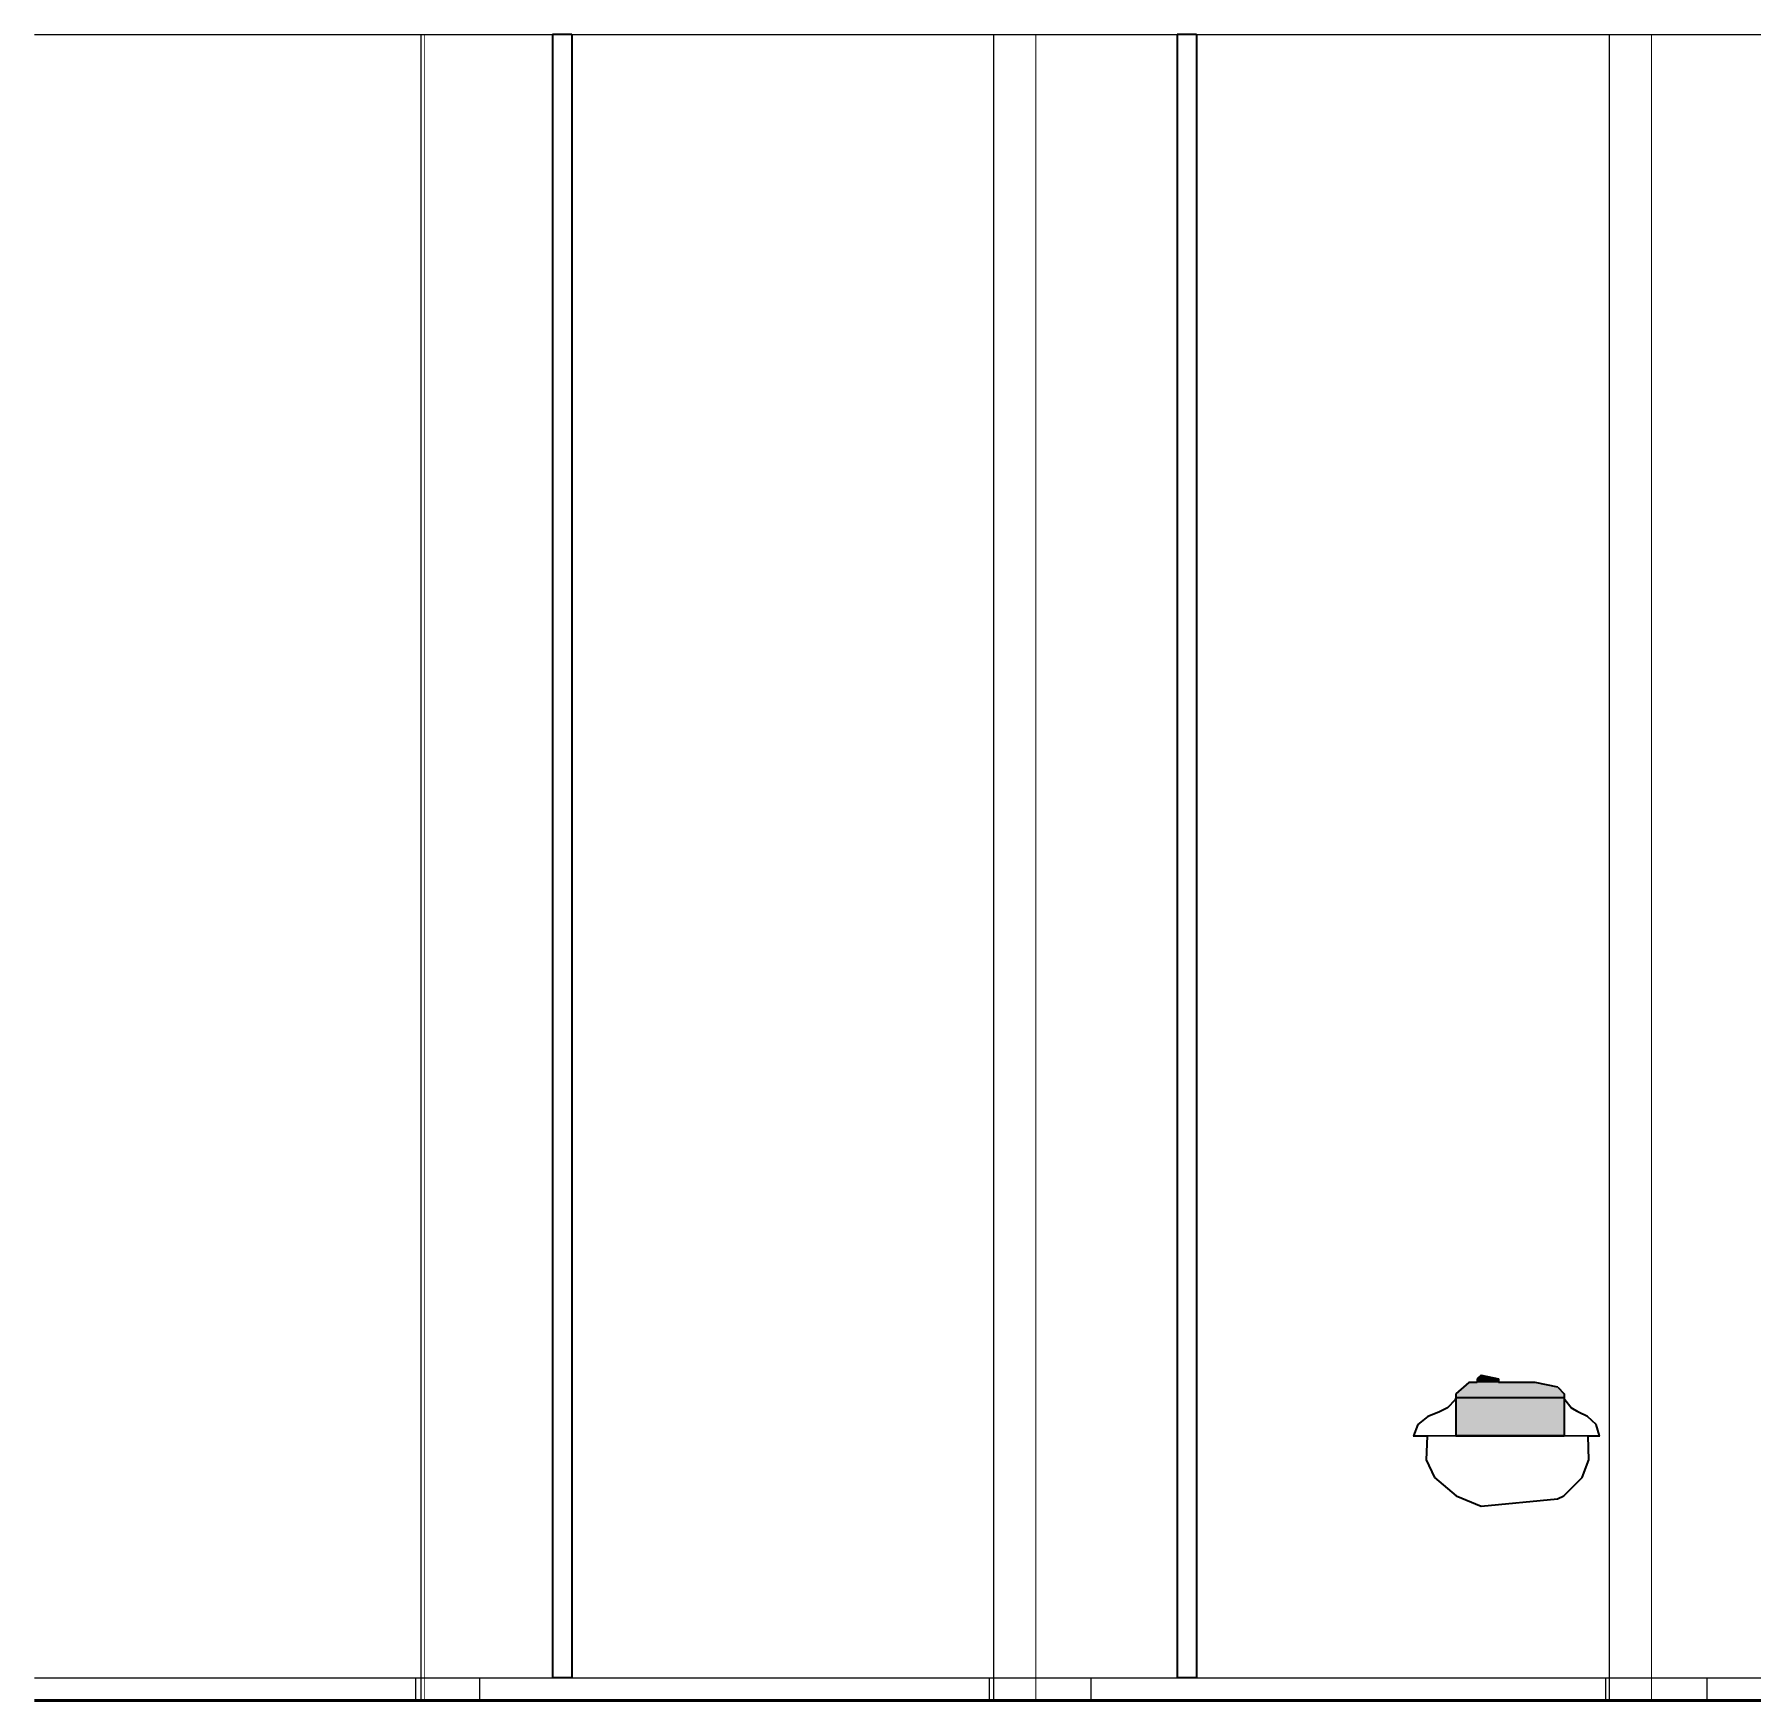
# Model space of a CAD drawing. Header units: millimetres. Extents: x -46169 to 237885, y -84465 to 18123.
# Drawn here: x 221407 to 223676, y -84333 to -82133 of the extents above; entities that cross this region are included whole.
import ezdxf

# ---------------------------------------------------------------- set-up
doc = ezdxf.new("R2010")
doc.units = ezdxf.units.MM
doc.header["$MEASUREMENT"] = 0
doc.linetypes.add('Wipeout_Contour', pattern=[1000, 0, -1000])
doc.layers.add('0_Pen_No__85', color=8, linetype='Continuous', lineweight=20)
for name, color, linetype in [('New_A-20-M_Floor_Slab', 7, 'Continuous'), ('New_A-25-M_Wall_Ext', 7, 'Continuous'), ('New_A-35-M_FFE_Sanitary', 7, 'Continuous')]:
    doc.layers.add(name, color=color, linetype=linetype)
for name, color, linetype, lineweight, true_color in [('New_A-20-M_Floor_Slab_Pen_No__29', 7, 'Continuous', 50, 0x2a2a2a), ('New_A-25-M_Wall_Ext_Pen_No__104', 7, 'Continuous', 15, 0xa6a6a6), ('New_A-25-M_Wall_Ext_Pen_No__44', 7, 'Continuous', 35, 0x444444), ('New_A-25-M_Wall_Ext_Pen_No__75', 7, 'Continuous', 20, 0x606060), ('New_A-35-M_FFE_Sanitary_Pen_No__44', 7, 'Continuous', 35, 0x444444), ('New_A-35-M_FFE_Sanitary_Pen_No__64', 7, 'Continuous', 20, 0x606060)]:
    doc.layers.add(name, color=color, linetype=linetype, lineweight=lineweight, true_color=true_color)

# ---------------------------------------------------------------- blocks, each defined once
blk = doc.blocks.new('Section Elem_327_4', base_point=(208268.8, -84332.6))
at = {"layer": 'New_A-35-M_FFE_Sanitary_Pen_No__44', "linetype": 'Continuous'}
blk.add_line((223754.3, -82132.6), (223754.3, -84302.6), dxfattribs=at)
at = {"color": 254, "linetype": 'Wipeout_Contour', "lineweight": 0, "ltscale": 954125.969989}
blk.add_wipeout([(223541.9, -84302.6), (223542.3, -84302.6), (223542.3, -82132.6), (223541.9, -82132.6)], dxfattribs=at).dxf.layer = 'New_A-35-M_FFE_Sanitary'
at = {"color": 254, "linetype": 'Wipeout_Contour', "lineweight": 0, "ltscale": 2873243.291098099}
blk.add_wipeout([(224305.2, -82132.6), (224305.2, -83954.7), (224308.8, -83957.4), (224316, -83967.9), (224319.1, -83983.1), (224319.3, -83983.2), (224309.1, -83983.2), (224309.9, -84014.8), (224305.2, -84033.6), (224305.2, -84302.6), (224360.7, -84302.6), (224360.7, -82132.6)], dxfattribs=at).dxf.layer = 'New_A-35-M_FFE_Sanitary'
at = {"color": 254, "linetype": 'Wipeout_Contour', "lineweight": 0, "ltscale": 718369.740305}
blk.add_wipeout([(224147.9, -84232.6), (224162.3, -84228.7), (224148, -84232.5)], dxfattribs=at).dxf.layer = 'New_A-35-M_FFE_Sanitary'
at = {"layer": 'New_A-35-M_FFE_Sanitary_Pen_No__64', "linetype": 'Continuous'}
for p, q in [((223754.3, -82132.6), (224305.2, -82132.6)), ((224305.2, -82132.6), (224360.7, -82132.6)), ((224305.2, -83954.7), (224305.2, -82132.6))]:
    blk.add_line(p, q, dxfattribs=at)
at = {"color": 254, "linetype": 'Wipeout_Contour', "lineweight": 0, "ltscale": 955661.258416}
blk.add_wipeout([(223541.9, -84332.6), (223542.3, -84332.6), (223542.3, -84302.6), (223541.9, -84302.6)], dxfattribs=at).dxf.layer = 'New_A-35-M_FFE_Sanitary'
at = {"color": 254, "linetype": 'Wipeout_Contour', "lineweight": 0, "ltscale": 958509.697693}
blk.add_wipeout([(224300.8, -84332.6), (224305.2, -84332.6), (224305.2, -84302.6), (224300.8, -84302.6)], dxfattribs=at).dxf.layer = 'New_A-35-M_FFE_Sanitary'
at = {"color": 254, "linetype": 'Wipeout_Contour', "lineweight": 0, "ltscale": 955800.158397}
blk.add_wipeout([(223542.3, -84332.6), (223616.1, -84332.6), (223616.1, -84302.6), (223542.3, -84302.6)], dxfattribs=at).dxf.layer = 'New_A-35-M_FFE_Sanitary'
at = {"color": 254, "linetype": 'Wipeout_Contour', "lineweight": 0, "ltscale": 958621.735559}
blk.add_wipeout([(224305.2, -84332.6), (224360.7, -84332.6), (224360.7, -84302.6), (224305.2, -84302.6)], dxfattribs=at).dxf.layer = 'New_A-35-M_FFE_Sanitary'
at = {"layer": 'New_A-35-M_FFE_Sanitary_Pen_No__64', "linetype": 'Continuous'}
for p, q in [((224305.2, -84302.6), (224305.2, -84033.6)), ((223754.3, -84302.6), (224305.2, -84302.6)), ((224300.8, -84332.6), (224300.8, -84302.6)), ((224305.2, -84302.6), (224360.7, -84302.6)), ((224305.2, -84332.6), (224305.2, -84302.6))]:
    blk.add_line(p, q, dxfattribs=at)
at = {"color": 254, "linetype": 'Wipeout_Contour', "lineweight": 0, "ltscale": 954476.587285}
blk.add_wipeout([(223729, -82132.6), (223542.3, -82132.6), (223542.3, -84302.6), (223729, -84302.6)], dxfattribs=at).dxf.layer = 'New_A-35-M_FFE_Sanitary'
at = {"layer": 'New_A-35-M_FFE_Sanitary_Pen_No__44', "linetype": 'Continuous'}
for p, q in [((223729, -82132.6), (223729, -84302.6)), ((223754.3, -82132.6), (223729, -82132.6)), ((223754.3, -84302.6), (223729, -84302.6))]:
    blk.add_line(p, q, dxfattribs=at)
at = {"layer": 'New_A-35-M_FFE_Sanitary_Pen_No__64', "linetype": 'Continuous'}
for p, q in [((223541.9, -82132.6), (223542.3, -82132.6)), ((223542.3, -82132.6), (223729, -82132.6)), ((223542.3, -84302.6), (223542.3, -82132.6)), ((223541.9, -84302.6), (223542.3, -84302.6)), ((223542.3, -84302.6), (223729, -84302.6)), ((223542.3, -84332.6), (223542.3, -84302.6)), ((223616.1, -84332.6), (223616.1, -84302.6))]:
    blk.add_line(p, q, dxfattribs=at)
blk = doc.blocks.new('Section Elem_328_4', base_point=(208268.8, -84332.6))
at = {"layer": 'New_A-35-M_FFE_Sanitary_Pen_No__44', "linetype": 'Continuous'}
blk.add_line((222941.9, -82132.6), (222941.9, -84302.6), dxfattribs=at)
at = {"color": 254, "linetype": 'Wipeout_Contour', "lineweight": 0, "ltscale": 951079.268306}
blk.add_wipeout([(222728.9, -84302.6), (222729.4, -84302.6), (222729.4, -82132.6), (222728.9, -82132.6)], dxfattribs=at).dxf.layer = 'New_A-35-M_FFE_Sanitary'
at = {"color": 254, "linetype": 'Wipeout_Contour', "lineweight": 0, "ltscale": 954022.766095}
blk.add_wipeout([(223487.2, -84302.6), (223541.9, -84302.6), (223541.9, -82132.6), (223487.2, -82132.6)], dxfattribs=at).dxf.layer = 'New_A-35-M_FFE_Sanitary'
at = {"layer": 'New_A-35-M_FFE_Sanitary_Pen_No__64', "linetype": 'Continuous'}
for p, q in [((222941.9, -82132.6), (223487.2, -82132.6)), ((223487.2, -82132.6), (223541.9, -82132.6))]:
    blk.add_line(p, q, dxfattribs=at)
at = {"color": 254, "linetype": 'Wipeout_Contour', "lineweight": 0, "ltscale": 952619.474672}
blk.add_wipeout([(222728.9, -84332.6), (222729.4, -84332.6), (222729.4, -84302.6), (222728.9, -84302.6)], dxfattribs=at).dxf.layer = 'New_A-35-M_FFE_Sanitary'
at = {"color": 254, "linetype": 'Wipeout_Contour', "lineweight": 0, "ltscale": 955446.123456}
blk.add_wipeout([(223482, -84332.6), (223487.2, -84332.6), (223487.2, -84302.6), (223482, -84302.6)], dxfattribs=at).dxf.layer = 'New_A-35-M_FFE_Sanitary'
at = {"color": 254, "linetype": 'Wipeout_Contour', "lineweight": 0, "ltscale": 952757.55024}
blk.add_wipeout([(222729.4, -84332.6), (222802.7, -84332.6), (222802.7, -84302.6), (222729.4, -84302.6)], dxfattribs=at).dxf.layer = 'New_A-35-M_FFE_Sanitary'
at = {"color": 254, "linetype": 'Wipeout_Contour', "lineweight": 0, "ltscale": 955558.220614}
blk.add_wipeout([(223487.2, -84332.6), (223541.9, -84332.6), (223541.9, -84302.6), (223487.2, -84302.6)], dxfattribs=at).dxf.layer = 'New_A-35-M_FFE_Sanitary'
at = {"layer": 'New_A-35-M_FFE_Sanitary_Pen_No__64', "linetype": 'Continuous'}
for p, q in [((223487.2, -84302.6), (223487.2, -82132.6)), ((222941.9, -84302.6), (223487.2, -84302.6)), ((223482, -84332.6), (223482, -84302.6)), ((223487.2, -84302.6), (223541.9, -84302.6)), ((223487.2, -84332.6), (223487.2, -84302.6))]:
    blk.add_line(p, q, dxfattribs=at)
at = {"color": 254, "linetype": 'Wipeout_Contour', "lineweight": 0, "ltscale": 951430.467754}
blk.add_wipeout([(222729.4, -82132.6), (222729.4, -84302.6), (222916.4, -84302.6), (222916.4, -82132.6)], dxfattribs=at).dxf.layer = 'New_A-35-M_FFE_Sanitary'
at = {"layer": 'New_A-35-M_FFE_Sanitary_Pen_No__44', "linetype": 'Continuous'}
for p, q in [((222916.4, -82132.6), (222916.4, -84302.6)), ((222941.9, -82132.6), (222916.4, -82132.6)), ((222941.9, -84302.6), (222916.4, -84302.6))]:
    blk.add_line(p, q, dxfattribs=at)
at = {"layer": 'New_A-35-M_FFE_Sanitary_Pen_No__64', "linetype": 'Continuous'}
for p, q in [((222728.9, -82132.6), (222729.4, -82132.6)), ((222729.4, -82132.6), (222916.4, -82132.6)), ((222729.4, -84302.6), (222729.4, -82132.6)), ((222728.9, -84302.6), (222729.4, -84302.6)), ((222729.4, -84302.6), (222916.4, -84302.6)), ((222729.4, -84332.6), (222729.4, -84302.6)), ((222802.7, -84332.6), (222802.7, -84302.6))]:
    blk.add_line(p, q, dxfattribs=at)
blk = doc.blocks.new('Section Elem_329_4', base_point=(208268.8, -84332.6))
at = {"color": 254, "linetype": 'Wipeout_Contour', "lineweight": 0, "ltscale": 948056.593151}
blk.add_wipeout([(221922.1, -84302.6), (221922.5, -84302.6), (221922.5, -82132.6), (221922.1, -82132.6)], dxfattribs=at).dxf.layer = 'New_A-35-M_FFE_Sanitary'
at = {"color": 254, "linetype": 'Wipeout_Contour', "lineweight": 0, "ltscale": 950976.039715}
blk.add_wipeout([(222674.3, -84302.6), (222728.9, -84302.6), (222728.9, -82132.6), (222674.3, -82132.6)], dxfattribs=at).dxf.layer = 'New_A-35-M_FFE_Sanitary'
at = {"color": 254, "linetype": 'Wipeout_Contour', "lineweight": 0, "ltscale": 949601.709907}
blk.add_wipeout([(221922.1, -84332.6), (221922.5, -84332.6), (221922.5, -84302.6), (221922.1, -84302.6)], dxfattribs=at).dxf.layer = 'New_A-35-M_FFE_Sanitary'
at = {"color": 254, "linetype": 'Wipeout_Contour', "lineweight": 0, "ltscale": 952402.890514}
blk.add_wipeout([(222668.2, -84332.6), (222674.3, -84332.6), (222674.3, -84302.6), (222668.2, -84302.6)], dxfattribs=at).dxf.layer = 'New_A-35-M_FFE_Sanitary'
at = {"color": 254, "linetype": 'Wipeout_Contour', "lineweight": 0, "ltscale": 949738.595065}
blk.add_wipeout([(221922.5, -84332.6), (221995.3, -84332.6), (221995.3, -84302.6), (221922.5, -84302.6)], dxfattribs=at).dxf.layer = 'New_A-35-M_FFE_Sanitary'
at = {"color": 254, "linetype": 'Wipeout_Contour', "lineweight": 0, "ltscale": 952516.413279}
blk.add_wipeout([(222674.3, -84332.6), (222728.9, -84332.6), (222728.9, -84302.6), (222674.3, -84302.6)], dxfattribs=at).dxf.layer = 'New_A-35-M_FFE_Sanitary'
at = {"color": 254, "linetype": 'Wipeout_Contour', "lineweight": 0, "ltscale": 948373.294426}
blk.add_wipeout([(221922.5, -82132.6), (221922.5, -84302.6), (222091.2, -84302.6), (222091.2, -82132.6)], dxfattribs=at).dxf.layer = 'New_A-35-M_FFE_Sanitary'
at = {"color": 254, "linetype": 'Wipeout_Contour', "lineweight": 0, "ltscale": 949829.688661}
blk.add_wipeout([(222116.9, -84302.6), (222674.3, -84302.6), (222674.3, -82132.6), (222116.9, -82132.6)], dxfattribs=at).dxf.layer = 'New_A-35-M_FFE_Sanitary'
at = {"layer": 'New_A-35-M_FFE_Sanitary_Pen_No__44', "linetype": 'Continuous'}
for p, q in [((222091.2, -82132.6), (222091.2, -84302.6)), ((222116.9, -82132.6), (222091.2, -82132.6)), ((222116.9, -82132.6), (222116.9, -84302.6)), ((222116.9, -84302.6), (222091.2, -84302.6))]:
    blk.add_line(p, q, dxfattribs=at)
at = {"layer": 'New_A-35-M_FFE_Sanitary_Pen_No__64', "linetype": 'Continuous'}
for p, q in [((221922.1, -82132.6), (221922.5, -82132.6)), ((221922.5, -82132.6), (222091.2, -82132.6)), ((221922.5, -84302.6), (221922.5, -82132.6)), ((222116.9, -82132.6), (222674.3, -82132.6)), ((222674.3, -82132.6), (222728.9, -82132.6)), ((222674.3, -84302.6), (222674.3, -82132.6)), ((221922.1, -84302.6), (221922.5, -84302.6)), ((221922.5, -84302.6), (222091.2, -84302.6)), ((221922.5, -84332.6), (221922.5, -84302.6)), ((221995.3, -84332.6), (221995.3, -84302.6)), ((222116.9, -84302.6), (222674.3, -84302.6)), ((222668.2, -84332.6), (222668.2, -84302.6)), ((222674.3, -84302.6), (222728.9, -84302.6)), ((222674.3, -84332.6), (222674.3, -84302.6))]:
    blk.add_line(p, q, dxfattribs=at)
blk = doc.blocks.new('Section Elem_330_4', base_point=(208268.8, -84332.6))
at = {"color": 254, "linetype": 'Wipeout_Contour', "lineweight": 0, "ltscale": 948048.003414}
blk.add_wipeout([(221917.9, -84302.6), (221922.1, -84302.6), (221922.1, -82132.6), (221917.9, -82132.6)], dxfattribs=at).dxf.layer = 'New_A-35-M_FFE_Sanitary'
at = {"color": 254, "linetype": 'Wipeout_Contour', "lineweight": 0, "ltscale": 949572.572847}
blk.add_wipeout([(221911.1, -84332.6), (221917.9, -84332.6), (221917.9, -84302.6), (221911.1, -84302.6)], dxfattribs=at).dxf.layer = 'New_A-35-M_FFE_Sanitary'
at = {"color": 254, "linetype": 'Wipeout_Contour', "lineweight": 0, "ltscale": 949593.134154}
blk.add_wipeout([(221917.9, -84332.6), (221922.1, -84332.6), (221922.1, -84302.6), (221917.9, -84302.6)], dxfattribs=at).dxf.layer = 'New_A-35-M_FFE_Sanitary'
at = {"color": 254, "linetype": 'Wipeout_Contour', "lineweight": 0, "ltscale": 947083.959919}
blk.add_wipeout([(221407.2, -84302.6), (221917.9, -84302.6), (221917.9, -82132.6), (221407.2, -82132.6)], dxfattribs=at).dxf.layer = 'New_A-35-M_FFE_Sanitary'
at = {"layer": 'New_A-35-M_FFE_Sanitary_Pen_No__64', "linetype": 'Continuous'}
for p, q in [((221407.2, -82132.6), (221917.9, -82132.6)), ((221917.9, -82132.6), (221922.1, -82132.6)), ((221917.9, -84302.6), (221917.9, -82132.6)), ((221407.2, -84302.6), (221917.9, -84302.6)), ((221911.1, -84332.6), (221911.1, -84302.6)), ((221917.9, -84302.6), (221922.1, -84302.6)), ((221917.9, -84332.6), (221917.9, -84302.6))]:
    blk.add_line(p, q, dxfattribs=at)
blk = doc.blocks.new('Section Elem_422_4', base_point=(208268.8, -84332.6))
at = {"layer": 'New_A-25-M_Wall_Ext_Pen_No__104', "linetype": 'Continuous'}
blk.add_hatch(color=256, dxfattribs=at).paths.add_polyline_path([(223340.5, -83912.6), (223340.5, -83907.6), (223317.7, -83903.1), (223312.5, -83907.6), (223312.5, -83912.6)])
at = {"layer": 'New_A-25-M_Wall_Ext_Pen_No__44', "linetype": 'Continuous'}
for p, q in [((223312.5, -83912.6), (223301.4, -83912.6)), ((223317.7, -83903.1), (223312.5, -83907.6)), ((223312.5, -83907.6), (223312.5, -83912.6)), ((223317.7, -83903.1), (223340.5, -83907.6)), ((223340.5, -83907.6), (223340.5, -83912.6))]:
    blk.add_line(p, q, dxfattribs=at)
at = {"layer": 'New_A-25-M_Wall_Ext_Pen_No__44', "linetype": 'Continuous', "flags": 128}
blk.add_lwpolyline([(223418.8, -83918.6), (223388.9, -83912.6), (223340.5, -83912.6)], dxfattribs=at)
at = {"color": 254, "linetype": 'Wipeout_Contour', "lineweight": 0, "ltscale": 715614.695122}
blk.add_wipeout([(223284.1, -83932.7), (223284.3, -83932.7), (223284.3, -83932.6)], dxfattribs=at).dxf.layer = 'New_A-25-M_Wall_Ext'
at = {"color": 254, "linetype": 'Wipeout_Contour', "lineweight": 0, "ltscale": 716017.301951}
blk.add_wipeout([(223427.2, -83932.6), (223427.2, -83932.7), (223427.3, -83932.7)], dxfattribs=at).dxf.layer = 'New_A-25-M_Wall_Ext'
at = {"color": 254, "linetype": 'Wipeout_Contour', "lineweight": 0, "ltscale": 954153.444639}
blk.add_wipeout([(223284.1, -83932.7), (223283.2, -83935.3), (223284.3, -83935.3), (223284.3, -83932.7)], dxfattribs=at).dxf.layer = 'New_A-25-M_Wall_Ext'
at = {"color": 254, "linetype": 'Wipeout_Contour', "lineweight": 0, "ltscale": 954692.322036}
blk.add_wipeout([(223427.2, -83935.3), (223428.1, -83935.3), (223427.3, -83932.7), (223427.2, -83932.7)], dxfattribs=at).dxf.layer = 'New_A-25-M_Wall_Ext'
at = {"color": 254, "linetype": 'Wipeout_Contour', "lineweight": 0, "ltscale": 954152.498802}
blk.add_wipeout([(223283.2, -83935.3), (223273.3, -83945.9), (223284.3, -83945.9), (223284.3, -83935.3)], dxfattribs=at).dxf.layer = 'New_A-25-M_Wall_Ext'
at = {"color": 254, "linetype": 'Wipeout_Contour', "lineweight": 0, "ltscale": 954710.082093}
blk.add_wipeout([(223427.2, -83945.9), (223436.4, -83945.9), (223428.1, -83935.3), (223427.2, -83935.3)], dxfattribs=at).dxf.layer = 'New_A-25-M_Wall_Ext'
at = {"layer": 'New_A-25-M_Wall_Ext_Pen_No__104', "linetype": 'Continuous'}
blk.add_hatch(color=256, dxfattribs=at).paths.add_polyline_path([(223427.2, -83932.6), (223427.2, -83927.6), (223418.8, -83918.6), (223388.9, -83912.6), (223301.4, -83912.6), (223284.3, -83927.6), (223284.3, -83932.6)])
at = {"layer": 'New_A-25-M_Wall_Ext_Pen_No__44', "linetype": 'Continuous'}
for p, q in [((223301.4, -83912.6), (223284.3, -83927.6)), ((223418.8, -83918.6), (223427.2, -83927.6)), ((223284.3, -83932.6), (223284.1, -83932.7)), ((223427.2, -83932.6), (223284.3, -83932.6)), ((223427.2, -83932.6), (223284.3, -83932.6)), ((223427.3, -83932.7), (223427.2, -83932.6))]:
    blk.add_line(p, q, dxfattribs=at)
at = {"color": 254, "linetype": 'Wipeout_Contour', "lineweight": 0, "ltscale": 954144.06991}
blk.add_wipeout([(223273.3, -83945.9), (223261.5, -83951.6), (223284.3, -83951.6), (223284.3, -83945.9)], dxfattribs=at).dxf.layer = 'New_A-25-M_Wall_Ext'
at = {"color": 254, "linetype": 'Wipeout_Contour', "lineweight": 0, "ltscale": 954738.056067}
blk.add_wipeout([(223427.2, -83951.6), (223446.1, -83951.6), (223436.4, -83945.9), (223427.2, -83945.9)], dxfattribs=at).dxf.layer = 'New_A-25-M_Wall_Ext'
at = {"color": 254, "linetype": 'Wipeout_Contour', "lineweight": 0, "ltscale": 954127.997572}
blk.add_wipeout([(223261.5, -83951.6), (223247.3, -83957.4), (223284.3, -83957.4), (223284.3, -83951.6)], dxfattribs=at).dxf.layer = 'New_A-25-M_Wall_Ext'
at = {"color": 254, "linetype": 'Wipeout_Contour', "lineweight": 0, "ltscale": 1193448.077725577}
blk.add_wipeout([(223427.2, -83953.8), (223429.2, -83957.4), (223458, -83957.4), (223446.1, -83951.6), (223427.2, -83951.6)], dxfattribs=at).dxf.layer = 'New_A-25-M_Wall_Ext'
at = {"color": 254, "linetype": 'Wipeout_Contour', "lineweight": 0, "ltscale": 954113.577462}
blk.add_wipeout([(223247.3, -83957.4), (223233.8, -83967.9), (223284.3, -83967.9), (223284.3, -83957.4)], dxfattribs=at).dxf.layer = 'New_A-25-M_Wall_Ext'
at = {"color": 254, "linetype": 'Wipeout_Contour', "lineweight": 0, "ltscale": 954805.734792}
blk.add_wipeout([(223429.2, -83957.4), (223432.2, -83967.9), (223469.3, -83967.9), (223458, -83957.4)], dxfattribs=at).dxf.layer = 'New_A-25-M_Wall_Ext'
at = {"color": 254, "linetype": 'Wipeout_Contour', "lineweight": 0, "ltscale": 954113.970864}
blk.add_wipeout([(223233.8, -83967.9), (223228.2, -83983.1), (223284.3, -83983.1), (223284.3, -83967.9)], dxfattribs=at).dxf.layer = 'New_A-25-M_Wall_Ext'
at = {"color": 254, "linetype": 'Wipeout_Contour', "lineweight": 0, "ltscale": 954842.706766}
blk.add_wipeout([(223432.2, -83967.9), (223433.5, -83983.1), (223473.9, -83983.1), (223469.3, -83967.9)], dxfattribs=at).dxf.layer = 'New_A-25-M_Wall_Ext'
at = {"layer": 'New_A-25-M_Wall_Ext_Pen_No__44', "linetype": 'Continuous', "flags": 128}
blk.add_lwpolyline([(223284.1, -83932.7), (223283.2, -83935.3), (223273.3, -83945.9), (223261.5, -83951.6), (223247.3, -83957.4), (223233.8, -83967.9)], dxfattribs=at)
at = {"color": 254, "linetype": 'Wipeout_Contour', "lineweight": 0, "ltscale": 716043.781829}
blk.add_wipeout([(223429.2, -83957.4), (223427.2, -83953.8), (223427.2, -83957.4)], dxfattribs=at).dxf.layer = 'New_A-25-M_Wall_Ext'
at = {"color": 254, "linetype": 'Wipeout_Contour', "lineweight": 0, "ltscale": 954119.43984}
blk.add_wipeout([(223228.2, -83983.1), (223228, -83983.2), (223284.3, -83983.2), (223284.3, -83983.1)], dxfattribs=at).dxf.layer = 'New_A-25-M_Wall_Ext'
at = {"color": 254, "linetype": 'Wipeout_Contour', "lineweight": 0, "ltscale": 954859.373825}
blk.add_wipeout([(223433.5, -83983.1), (223433.5, -83983.2), (223474.3, -83983.2), (223473.9, -83983.1)], dxfattribs=at).dxf.layer = 'New_A-25-M_Wall_Ext'
at = {"layer": 'New_A-25-M_Wall_Ext_Pen_No__44', "linetype": 'Continuous'}
for p, q in [((223228, -83983.2), (223227.8, -83983.2)), ((223228.2, -83983.1), (223228, -83983.2)), ((223474.3, -83983.2), (223473.9, -83983.1))]:
    blk.add_line(p, q, dxfattribs=at)
at = {"layer": 'New_A-25-M_Wall_Ext_Pen_No__75', "linetype": 'Continuous'}
blk.add_line((223228, -83983.2), (223227.8, -83983.2), dxfattribs=at)
at = {"color": 254, "linetype": 'Wipeout_Contour', "lineweight": 0, "ltscale": 954737.8793}
blk.add_wipeout([(223427.2, -83967.9), (223432.2, -83967.9), (223429.2, -83957.4), (223427.2, -83957.4)], dxfattribs=at).dxf.layer = 'New_A-25-M_Wall_Ext'
at = {"color": 254, "linetype": 'Wipeout_Contour', "lineweight": 0, "ltscale": 954822.756701}
blk.add_wipeout([(223429.3, -83983.2), (223429.4, -83983.3), (223458.7, -83983.3), (223458.6, -83983.2)], dxfattribs=at).dxf.layer = 'New_A-25-M_Wall_Ext'
at = {"color": 254, "linetype": 'Wipeout_Contour', "lineweight": 0, "ltscale": 954846.49581}
blk.add_wipeout([(223429.4, -83983.3), (223429.6, -84014.8), (223459.8, -84014.8), (223458.7, -83983.3)], dxfattribs=at).dxf.layer = 'New_A-25-M_Wall_Ext'
at = {"layer": 'New_A-25-M_Wall_Ext_Pen_No__44', "linetype": 'Continuous'}
for p, q in [((223473.9, -83983.1), (223469.3, -83967.9)), ((223458.7, -83983.3), (223458.6, -83983.2))]:
    blk.add_line(p, q, dxfattribs=at)
at = {"layer": 'New_A-25-M_Wall_Ext_Pen_No__44', "linetype": 'Continuous', "flags": 128}
blk.add_lwpolyline([(223458.6, -83983.2), (223458.7, -83983.2), (223474.3, -83983.2)], dxfattribs=at)
at = {"layer": 'New_A-25-M_Wall_Ext_Pen_No__75', "linetype": 'Continuous'}
blk.add_line((223474.3, -83983.2), (223458.7, -83983.2), dxfattribs=at)
at = {"color": 254, "linetype": 'Wipeout_Contour', "lineweight": 0, "ltscale": 954759.657614}
blk.add_wipeout([(223427.2, -83983.1), (223433.5, -83983.1), (223432.2, -83967.9), (223427.2, -83967.9)], dxfattribs=at).dxf.layer = 'New_A-25-M_Wall_Ext'
at = {"color": 254, "linetype": 'Wipeout_Contour', "lineweight": 0, "ltscale": 954875.773799}
blk.add_wipeout([(223429.6, -84014.8), (223427.2, -84038.1), (223450.8, -84038.1), (223459.8, -84014.8)], dxfattribs=at).dxf.layer = 'New_A-25-M_Wall_Ext'
at = {"layer": 'New_A-25-M_Wall_Ext_Pen_No__44', "linetype": 'Continuous', "flags": 128}
blk.add_lwpolyline([(223469.3, -83967.9), (223458, -83957.4), (223446.1, -83951.6), (223436.4, -83945.9), (223428.1, -83935.3), (223427.3, -83932.7)], dxfattribs=at)
at = {"color": 254, "linetype": 'Wipeout_Contour', "lineweight": 0, "ltscale": 954771.499434}
blk.add_wipeout([(223427.2, -83983.1), (223427.2, -83983.2), (223433.5, -83983.2), (223433.5, -83983.1)], dxfattribs=at).dxf.layer = 'New_A-25-M_Wall_Ext'
at = {"color": 254, "linetype": 'Wipeout_Contour', "lineweight": 0, "ltscale": 954870.088157}
blk.add_wipeout([(223427.2, -84038.1), (223420.7, -84062), (223426.8, -84062), (223450.8, -84038.1)], dxfattribs=at).dxf.layer = 'New_A-25-M_Wall_Ext'
at = {"color": 254, "linetype": 'Wipeout_Contour', "lineweight": 0, "ltscale": 954544.37559}
blk.add_wipeout([(223310, -83983.2), (223309.9, -83983.3), (223429.4, -83983.3), (223429.3, -83983.2)], dxfattribs=at).dxf.layer = 'New_A-25-M_Wall_Ext'
at = {"color": 254, "linetype": 'Wipeout_Contour', "lineweight": 0, "ltscale": 716139.965345}
blk.add_wipeout([(223420.7, -84062), (223418.5, -84066.1), (223426.8, -84062)], dxfattribs=at).dxf.layer = 'New_A-25-M_Wall_Ext'
at = {"color": 254, "linetype": 'Wipeout_Contour', "lineweight": 0, "ltscale": 954202.174874}
blk.add_wipeout([(223246.6, -83983.2), (223246.4, -83983.3), (223309.9, -83983.3), (223310, -83983.2)], dxfattribs=at).dxf.layer = 'New_A-25-M_Wall_Ext'
at = {"color": 254, "linetype": 'Wipeout_Contour', "lineweight": 0, "ltscale": 954566.769179}
blk.add_wipeout([(223309.9, -83983.3), (223309.8, -84014.8), (223429.6, -84014.8), (223429.4, -83983.3)], dxfattribs=at).dxf.layer = 'New_A-25-M_Wall_Ext'
at = {"layer": 'New_A-25-M_Wall_Ext_Pen_No__44', "linetype": 'Continuous', "flags": 128}
blk.add_lwpolyline([(223427.2, -83927.6), (223427.2, -83932.6), (223427.2, -83983.2)], dxfattribs=at)
at = {"layer": 'New_A-25-M_Wall_Ext_Pen_No__75', "linetype": 'Continuous'}
for p, q in [((223429.3, -83983.2), (223427.2, -83983.2)), ((223458.6, -83983.2), (223429.3, -83983.2))]:
    blk.add_line(p, q, dxfattribs=at)
at = {"color": 254, "linetype": 'Wipeout_Contour', "lineweight": 0, "ltscale": 954222.830327}
blk.add_wipeout([(223246.4, -83983.3), (223245.1, -84014.8), (223309.8, -84014.8), (223309.9, -83983.3)], dxfattribs=at).dxf.layer = 'New_A-25-M_Wall_Ext'
at = {"layer": 'New_A-25-M_Wall_Ext_Pen_No__104', "linetype": 'Continuous'}
blk.add_hatch(color=256, dxfattribs=at).paths.add_polyline_path([(223427.2, -83983.2), (223427.2, -83932.6), (223284.3, -83932.6), (223284.3, -83983.2)])
at = {"layer": 'New_A-25-M_Wall_Ext_Pen_No__44', "linetype": 'Continuous'}
for p, q in [((223233.8, -83967.9), (223228.2, -83983.1)), ((223228, -83983.2), (223246.4, -83983.2)), ((223246.4, -83983.2), (223246.6, -83983.2)), ((223246.6, -83983.2), (223246.4, -83983.3)), ((223427.2, -83983.2), (223284.3, -83983.2))]:
    blk.add_line(p, q, dxfattribs=at)
at = {"layer": 'New_A-25-M_Wall_Ext_Pen_No__44', "linetype": 'Continuous', "flags": 128}
blk.add_lwpolyline([(223284.3, -83927.6), (223284.3, -83932.6), (223284.3, -83983.2)], dxfattribs=at)
at = {"layer": 'New_A-25-M_Wall_Ext_Pen_No__75', "linetype": 'Continuous'}
blk.add_line((223284.3, -83983.2), (223246.6, -83983.2), dxfattribs=at)
at = {"color": 254, "linetype": 'Wipeout_Contour', "lineweight": 0, "ltscale": 954604.320208}
blk.add_wipeout([(223309.8, -84014.8), (223311, -84038.1), (223427.2, -84038.1), (223429.6, -84014.8)], dxfattribs=at).dxf.layer = 'New_A-25-M_Wall_Ext'
at = {"color": 254, "linetype": 'Wipeout_Contour', "lineweight": 0, "ltscale": 954271.20345}
blk.add_wipeout([(223245.1, -84014.8), (223256, -84038.1), (223311, -84038.1), (223309.8, -84014.8)], dxfattribs=at).dxf.layer = 'New_A-25-M_Wall_Ext'
at = {"layer": 'New_A-25-M_Wall_Ext_Pen_No__44', "linetype": 'Continuous'}
blk.add_line((223246.4, -83983.3), (223245.1, -84014.8), dxfattribs=at)
at = {"color": 254, "linetype": 'Wipeout_Contour', "lineweight": 0, "ltscale": 954633.278602}
blk.add_wipeout([(223311, -84038.1), (223314.1, -84062), (223420.7, -84062), (223427.2, -84038.1)], dxfattribs=at).dxf.layer = 'New_A-25-M_Wall_Ext'
at = {"color": 254, "linetype": 'Wipeout_Contour', "lineweight": 0, "ltscale": 954345.321654}
blk.add_wipeout([(223256, -84038.1), (223284.8, -84062), (223314.1, -84062), (223311, -84038.1)], dxfattribs=at).dxf.layer = 'New_A-25-M_Wall_Ext'
at = {"layer": 'New_A-25-M_Wall_Ext_Pen_No__44', "linetype": 'Continuous'}
blk.add_line((223245.1, -84014.8), (223256, -84038.1), dxfattribs=at)
at = {"color": 254, "linetype": 'Wipeout_Contour', "lineweight": 0, "ltscale": 954654.236512}
blk.add_wipeout([(223314.1, -84062), (223317.7, -84075.7), (223418.5, -84066.1), (223420.7, -84062)], dxfattribs=at).dxf.layer = 'New_A-25-M_Wall_Ext'
at = {"color": 254, "linetype": 'Wipeout_Contour', "lineweight": 0, "ltscale": 715815.688728}
blk.add_wipeout([(223284.8, -84062), (223317.7, -84075.7), (223314.1, -84062)], dxfattribs=at).dxf.layer = 'New_A-25-M_Wall_Ext'
at = {"layer": 'New_A-25-M_Wall_Ext_Pen_No__44', "linetype": 'Continuous', "flags": 128}
for points in [[(223317.7, -84075.7), (223418.5, -84066.1), (223426.8, -84062), (223450.8, -84038.1), (223459.8, -84014.8), (223458.7, -83983.3)], [(223256, -84038.1), (223284.8, -84062), (223317.7, -84075.7)]]:
    blk.add_lwpolyline(points, dxfattribs=at)
blk = doc.blocks.new('Section Elem_429_4', base_point=(208268.8, -84332.6))
at = {"layer": 'New_A-20-M_Floor_Slab_Pen_No__29', "linetype": 'Continuous'}
blk.add_line((221407.2, -84332.6), (227395.6, -84332.6), dxfattribs=at)
blk = doc.blocks.new('I-07 Lecture Theatre Elevation_STORY_MARKER', base_point=(208268.8, -84332.6))
at = {"layer": '0_Pen_No__85', "linetype": 'Continuous'}
blk.add_line((221407.2, -84332.6), (234222.6, -84332.6), dxfattribs=at)

msp = doc.modelspace()

# ---------------------------------------------------------------- block references
at = {"layer": 'New_A-35-M_FFE_Sanitary'}
msp.add_blockref('Section Elem_327_4', (208268.8, -84332.6), dxfattribs=at)

# ---------------------------------------------------------------- next in the draw order: block references
msp.add_blockref('Section Elem_328_4', (208268.8, -84332.6), dxfattribs=at)

# ---------------------------------------------------------------- next in the draw order: block references
at = {"layer": 'New_A-25-M_Wall_Ext'}
msp.add_blockref('Section Elem_422_4', (208268.8, -84332.6), dxfattribs=at)
at = {"layer": 'New_A-35-M_FFE_Sanitary'}
msp.add_blockref('Section Elem_329_4', (208268.8, -84332.6), dxfattribs=at)

# ---------------------------------------------------------------- next in the draw order: block references
msp.add_blockref('Section Elem_330_4', (208268.8, -84332.6), dxfattribs=at)

# ---------------------------------------------------------------- next in the draw order: block references
at = {"linetype": 'Continuous', "lineweight": 0}
msp.add_blockref('I-07 Lecture Theatre Elevation_STORY_MARKER', (208268.8, -84332.6), dxfattribs=at)
at = {"layer": 'New_A-20-M_Floor_Slab'}
msp.add_blockref('Section Elem_429_4', (208268.8, -84332.6), dxfattribs=at)

doc.saveas('drawing.dxf')
